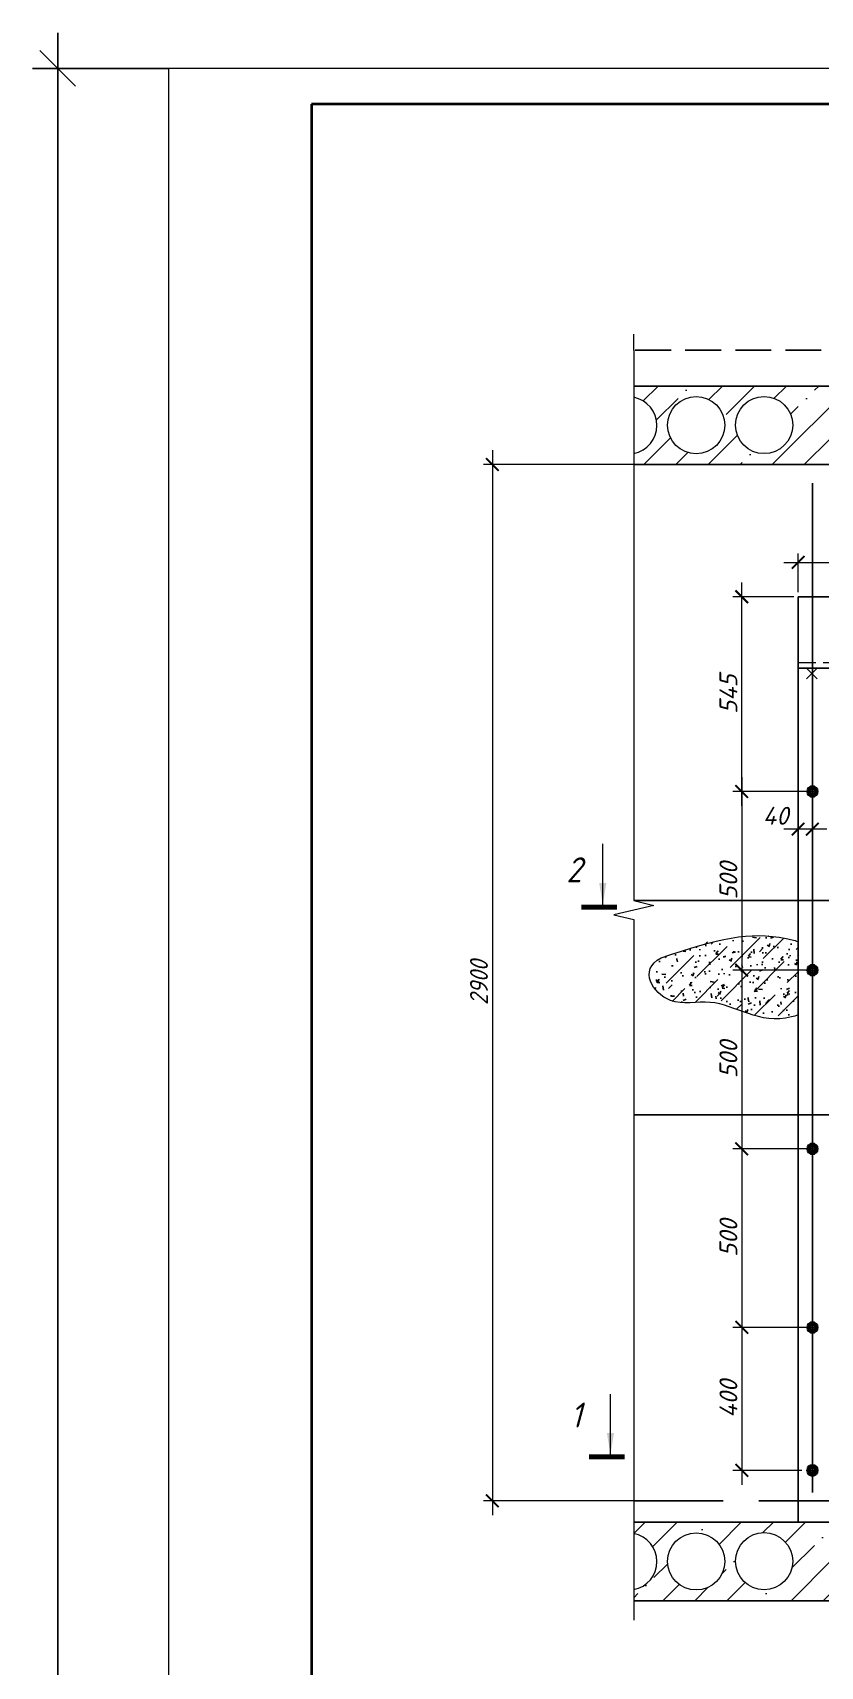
# Model space of a CAD drawing. Header units: millimetres. Extents: x 749182 to 2267578, y 70462 to 311449.
# Drawn here: x 2111948 to 2114152, y 213161 to 217733 of the extents above; entities that cross this region are included whole.
import ezdxf

# ---------------------------------------------------------------- set-up
doc = ezdxf.new("R2010")
doc.units = ezdxf.units.MM
for name, pattern in [('GOST2.303 4', [7, 5, -2, 0]), ('ГОСТ 2.303 4', [7, 5, -2, 0]), ('осеваяX2', [4, 2.5, -0.5, 0.5, -0.5])]:
    doc.linetypes.add(name, pattern=pattern)
doc.layers.get('Defpoints').update_dxf_attribs({"color": 255})
for name, color, linetype, lineweight in [('1Стены', 252, 'Continuous', 25), ('монолит', 176, 'Continuous', 50), ('Оси', 165, 'осеваяX2', 13), ('Размер', 7, 'Continuous', 13), ('сварка', 156, 'Continuous', 9), ('штрих', 8, 'Continuous', 5), ('штриховка кирпич', 42, 'Continuous', 5)]:
    doc.layers.add(name, color=color, linetype=linetype, lineweight=lineweight)
doc.layers.add('CS_UNPLOTTED', color=254, linetype='Continuous', plot=False)
doc.layers.add('металл', color=124, linetype='Continuous')
doc.layers.add('Штриховка', color=252, linetype='Continuous')
doc.styles.add('GOST', font='', dxfattribs={"width": 0.8, "oblique": 10})
doc.styles.add('GOST 2.304_new', font='isocpeur.ttf', dxfattribs={"width": 0.9, "oblique": 15})
doc.styles.add('БДА100', font='romand.shx', dxfattribs={"width": 0.7})
doc.styles.add('М2', font='isocpeui.ttf')
doc.styles.get('GOST').set_extended_font_data('GOST type A')
doc.dimstyles.new('SPDS', dxfattribs={"dimscale": 25, "dimtxt": 2.5, "dimasz": 1.77, "dimexe": 1.25, "dimexo": 0.625, "dimtad": 1, "dimdec": 0, "dimrnd": 0.001, "dimtxsty": 'GOST 2.304_new', "dimblk": 'ARCHTICK', "dimcen": 2.5, "dimdle": 2, "dimclrt": 256, "dimazin": 2, "dimtfac": 0.75, "dimtdec": 0, "dimtmove": 1, "dimatfit": 3, "dimfxl": 0, "dimtolj": 1, "dimlwd": 9, "dimlwe": 9, "dimarcsym": 0})
doc.dimstyles.new('БДА1', dxfattribs={"dimtxt": 2, "dimasz": 1, "dimexe": 0.7, "dimexo": 0, "dimgap": 0.8, "dimtad": 1, "dimdec": 0, "dimrnd": 1, "dimzin": 0, "dimdsep": 46, "dimtxsty": 'БДА100', "dimblk": 'OBLIQUE', "dimcen": 2, "dimdle": 1, "dimadec": 0, "dimazin": 0, "dimtfac": 1, "dimtdec": 0, "dimtmove": 1, "dimatfit": 3, "dimldrblk": 'NONE', "dimfxl": 0, "dimtolj": 1, "dimtzin": 0, "dimlwd": -1, "dimlwe": -1, "dimarcsym": 0})
pattern_1 = [(45, (2054102.42, 214442.12), (-89.80256, 89.80256), []), (45, (2054192.22, 214442.12), (-89.80256, 89.80256), [158.75, -31.75, 0, -31.75])]

# ---------------------------------------------------------------- blocks, each defined once
blk = doc.blocks.new('_Oblique')
at = {"color": 0, "linetype": 'ByBlock', "lineweight": -2}
blk.add_line((-0.5, -0.5), (0.5, 0.5), dxfattribs=at)
blk = doc.blocks.new('*D715')
at = {"layer": 'Defpoints', "color": 0, "transparency": 16777216}
for p, q in [((-15.52, -5), (-15.52, 425)), ((0, 420), (-19.02, 420)), ((0, 0), (-19.02, 0))]:
    blk.add_line(p, q, dxfattribs=at)
for p in [(-15.52, 420), (0, 420), (0, 0)]:
    blk.add_point(p, dxfattribs=at)
at = {"layer": 'Defpoints', "color": 0, "transparency": 16777216, "xscale": 5, "yscale": 5, "zscale": 5}
for p, rotation in [((-15.52, 420), 90), ((-15.52, 0), 270)]:
    blk.add_blockref('_Oblique', p, dxfattribs=dict(at, rotation=rotation))
at = {"layer": 'Defpoints', "color": 0, "lineweight": 0, "transparency": 16777216, "insert": (-24.52, 148.5), "char_height": 10, "attachment_point": 5, "rotation": 90, "style": 'БДА100'}
blk.add_mtext('\\A1;420', dxfattribs=at)
blk = doc.blocks.new('_None')
blk = doc.blocks.new('_ArchTick')
at = {"color": 0, "linetype": 'ByBlock', "const_width": 0.15}
blk.add_lwpolyline([(-0.5, -0.5), (0.5, 0.5)], dxfattribs=at)
blk = doc.blocks.new('*D2967')
at = {"layer": 'CS_UNPLOTTED', "color": 0, "lineweight": 9, "ltscale": 20, "transparency": 16777216}
for p, q in [((2113234.2, 216564.3), (2113234.2, 213584.3)), ((2113807.8, 216524.3), (2113209.2, 216524.3)), ((2113807.8, 213624.3), (2113209.2, 213624.3))]:
    blk.add_line(p, q, dxfattribs=at)
at = {"layer": 'Defpoints', "color": 0, "lineweight": 20, "ltscale": 20, "transparency": 16777216}
for p in [(2113820.3, 216524.3), (2113234.2, 213624.3), (2113820.3, 213624.3)]:
    blk.add_point(p, dxfattribs=at)
at = {"layer": 'CS_UNPLOTTED', "color": 0, "lineweight": 9, "ltscale": 20, "transparency": 16777216, "xscale": 35.4, "yscale": 35.4, "zscale": 35.4}
for p, rotation in [((2113234.2, 216524.3), 90), ((2113234.2, 213624.3), 270)]:
    blk.add_blockref('_ArchTick', p, dxfattribs=dict(at, rotation=rotation))
at = {"layer": 'CS_UNPLOTTED', "ltscale": 20, "transparency": 16777216, "insert": (2113196.7, 215074.3), "char_height": 50, "attachment_point": 5, "rotation": 90, "style": 'GOST 2.304_new'}
blk.add_mtext('\\A1;2900', dxfattribs=at)
blk = doc.blocks.new('м16')
at = {"layer": 'металл', "lineweight": 30, "ltscale": 20}
for p, q in [((-11, 6.4), (0, 12.7)), ((-11, -6.4), (-11, 6.4)), ((0, 12.7), (11, 6.4)), ((11, 6.4), (11, -6.4)), ((0, -12.7), (-11, -6.4)), ((11, -6.4), (0, -12.7))]:
    blk.add_line(p, q, dxfattribs=at)
blk.add_circle((0, 0), 15, dxfattribs=at)
for radius, start, end in [(10.4, 0, 180), (10.4, 180, 0), (6.92, 0, 180), (6.92, 180, 0)]:
    blk.add_arc((0, 0), radius, start, end, dxfattribs=at)
at = {"layer": 'металл', "linetype": 'Continuous', "lineweight": 25, "ltscale": 20}
blk.add_arc((0, 0), 8, 255, 165, dxfattribs=at)
at = {"layer": 'Оси', "ltscale": 20}
for p, q in [((17, 0), (-17.3, 0)), ((0, 17.3), (0, -17.3))]:
    blk.add_line(p, q, dxfattribs=at)
blk = doc.blocks.new('*D2952')
at = {"color": 0, "lineweight": 9, "ltscale": 20, "transparency": 16777216}
for p, q in [((2113932.4, 215649.3), (2113932.4, 215069.3)), ((2114127.6, 215609.3), (2113907.4, 215609.3)), ((2114127.6, 215109.3), (2113907.4, 215109.3))]:
    blk.add_line(p, q, dxfattribs=at)
at = {"layer": 'Defpoints', "color": 0, "lineweight": 20, "ltscale": 20, "transparency": 16777216}
for p in [(2114140.1, 215609.3), (2113932.4, 215109.3), (2114140.1, 215109.3)]:
    blk.add_point(p, dxfattribs=at)
at = {"color": 0, "lineweight": 9, "ltscale": 20, "transparency": 16777216, "xscale": 35.4, "yscale": 35.4, "zscale": 35.4}
for p, rotation in [((2113932.4, 215609.3), 90), ((2113932.4, 215109.3), 270)]:
    blk.add_blockref('_ArchTick', p, dxfattribs=dict(at, rotation=rotation))
at = {"ltscale": 20, "transparency": 16777216, "insert": (2113894.9, 215359.3), "char_height": 50, "attachment_point": 5, "rotation": 90, "style": 'М2'}
blk.add_mtext('\\A1;500', dxfattribs=at)
blk = doc.blocks.new('*D2953')
at = {"color": 0, "lineweight": 9, "ltscale": 20, "transparency": 16777216}
for p, q in [((2113932.4, 215149.3), (2113932.4, 214569.3)), ((2114127.6, 215109.3), (2113907.4, 215109.3)), ((2114127.6, 214609.3), (2113907.4, 214609.3))]:
    blk.add_line(p, q, dxfattribs=at)
at = {"layer": 'Defpoints', "color": 0, "lineweight": 20, "ltscale": 20, "transparency": 16777216}
for p in [(2114140.1, 215109.3), (2113932.4, 214609.3), (2114140.1, 214609.3)]:
    blk.add_point(p, dxfattribs=at)
at = {"color": 0, "lineweight": 9, "ltscale": 20, "transparency": 16777216, "xscale": 35.4, "yscale": 35.4, "zscale": 35.4}
for p, rotation in [((2113932.4, 215109.3), 90), ((2113932.4, 214609.3), 270)]:
    blk.add_blockref('_ArchTick', p, dxfattribs=dict(at, rotation=rotation))
at = {"ltscale": 20, "transparency": 16777216, "insert": (2113894.9, 214859.3), "char_height": 50, "attachment_point": 5, "rotation": 90, "style": 'М2'}
blk.add_mtext('\\A1;500', dxfattribs=at)
blk = doc.blocks.new('*D2954')
at = {"color": 0, "lineweight": 9, "ltscale": 20, "transparency": 16777216}
for p, q in [((2113932.4, 214649.3), (2113932.4, 214069.4)), ((2114127.6, 214609.3), (2113907.4, 214609.3)), ((2114127.6, 214109.4), (2113907.4, 214109.4))]:
    blk.add_line(p, q, dxfattribs=at)
at = {"layer": 'Defpoints', "color": 0, "lineweight": 20, "ltscale": 20, "transparency": 16777216}
for p in [(2114140.1, 214609.3), (2113932.4, 214109.4), (2114140.1, 214109.4)]:
    blk.add_point(p, dxfattribs=at)
at = {"color": 0, "lineweight": 9, "ltscale": 20, "transparency": 16777216, "xscale": 35.4, "yscale": 35.4, "zscale": 35.4}
for p, rotation in [((2113932.4, 214609.3), 90), ((2113932.4, 214109.4), 270)]:
    blk.add_blockref('_ArchTick', p, dxfattribs=dict(at, rotation=rotation))
at = {"ltscale": 20, "transparency": 16777216, "insert": (2113894.9, 214359.3), "char_height": 50, "attachment_point": 5, "rotation": 90, "style": 'М2'}
blk.add_mtext('\\A1;500', dxfattribs=at)
blk = doc.blocks.new('*D2955')
at = {"layer": 'Defpoints', "color": 0, "lineweight": 20, "ltscale": 20, "transparency": 16777216}
for p in [(2114090.1, 215594.5), (2114130.1, 215592.3), (2114090.1, 215504)]:
    blk.add_point(p, dxfattribs=at)
at = {"layer": 'Размер', "color": 0, "lineweight": 9, "ltscale": 20, "transparency": 16777216}
for p, q in [((2114090.1, 215582), (2114090.1, 215479)), ((2114130.1, 215579.8), (2114130.1, 215479)), ((2114170.1, 215504), (2114050.1, 215504))]:
    blk.add_line(p, q, dxfattribs=at)
at = {"layer": 'Размер', "color": 0, "lineweight": 9, "ltscale": 20, "transparency": 16777216, "xscale": 35.4, "yscale": 35.4, "zscale": 35.4, "rotation": 180}
blk.add_blockref('_ArchTick', (2114090.1, 215504), dxfattribs=at)
at = {"layer": 'Размер', "color": 0, "lineweight": 9, "ltscale": 20, "transparency": 16777216, "xscale": 35.4, "yscale": 35.4, "zscale": 35.4}
blk.add_blockref('_ArchTick', (2114130.1, 215504), dxfattribs=at)
at = {"layer": 'Размер', "ltscale": 20, "transparency": 16777216, "insert": (2114027.2, 215541.5), "char_height": 50, "attachment_point": 5, "style": 'М2'}
blk.add_mtext('\\A1;40', dxfattribs=at)
blk = doc.blocks.new('*D2957')
at = {"color": 0, "lineweight": 9, "ltscale": 20, "transparency": 16777216}
for p, q in [((2113932.4, 214149.4), (2113932.4, 213669.3)), ((2114005, 214109.4), (2113907.4, 214109.4)), ((2114100.3, 213709.3), (2113907.4, 213709.3))]:
    blk.add_line(p, q, dxfattribs=at)
at = {"layer": 'Defpoints', "color": 0, "lineweight": 20, "ltscale": 20, "transparency": 16777216}
for p in [(2114017.5, 214109.4), (2113932.4, 213709.3), (2114112.8, 213709.3)]:
    blk.add_point(p, dxfattribs=at)
at = {"color": 0, "lineweight": 9, "ltscale": 20, "transparency": 16777216, "xscale": 35.4, "yscale": 35.4, "zscale": 35.4}
for p, rotation in [((2113932.4, 214109.4), 90), ((2113932.4, 213709.3), 270)]:
    blk.add_blockref('_ArchTick', p, dxfattribs=dict(at, rotation=rotation))
at = {"ltscale": 20, "transparency": 16777216, "insert": (2113894.9, 213909.3), "char_height": 50, "attachment_point": 5, "rotation": 90, "style": 'М2'}
blk.add_mtext('\\A1;400', dxfattribs=at)
blk = doc.blocks.new('*D2959')
at = {"color": 0, "lineweight": 9, "ltscale": 20, "transparency": 16777216}
for p, q in [((2114090.1, 216166.8), (2114090.1, 216275.4)), ((2114390.1, 216116.8), (2114390.1, 216275.4)), ((2114050.1, 216250.4), (2114430.1, 216250.4))]:
    blk.add_line(p, q, dxfattribs=at)
at = {"layer": 'Defpoints', "color": 0, "lineweight": 20, "ltscale": 20, "transparency": 16777216}
for p in [(2114390.1, 216250.4), (2114090.1, 216154.3), (2114390.1, 216104.3)]:
    blk.add_point(p, dxfattribs=at)
at = {"color": 0, "lineweight": 9, "ltscale": 20, "transparency": 16777216, "xscale": 35.4, "yscale": 35.4, "zscale": 35.4, "rotation": 180}
blk.add_blockref('_ArchTick', (2114090.1, 216250.4), dxfattribs=at)
at = {"color": 0, "lineweight": 9, "ltscale": 20, "transparency": 16777216, "xscale": 35.4, "yscale": 35.4, "zscale": 35.4}
blk.add_blockref('_ArchTick', (2114390.1, 216250.4), dxfattribs=at)
at = {"ltscale": 20, "transparency": 16777216, "insert": (2114240.1, 216287.9), "char_height": 50, "attachment_point": 5, "style": 'М2'}
blk.add_mtext('\\A1;300', dxfattribs=at)
blk = doc.blocks.new('*D2961')
at = {"color": 0, "lineweight": 9, "ltscale": 20, "transparency": 16777216}
for p, q in [((2113932.4, 215569.4), (2113932.4, 216194.3)), ((2114077.6, 216154.3), (2113907.4, 216154.3)), ((2114117.6, 215609.4), (2113907.4, 215609.4))]:
    blk.add_line(p, q, dxfattribs=at)
at = {"layer": 'Defpoints', "color": 0, "lineweight": 20, "ltscale": 20, "transparency": 16777216}
for p in [(2113932.4, 216154.3), (2114090.1, 216154.3), (2114130.1, 215609.4)]:
    blk.add_point(p, dxfattribs=at)
at = {"color": 0, "lineweight": 9, "ltscale": 20, "transparency": 16777216, "xscale": 35.4, "yscale": 35.4, "zscale": 35.4}
for p, rotation in [((2113932.4, 216154.3), 90), ((2113932.4, 215609.4), 270)]:
    blk.add_blockref('_ArchTick', p, dxfattribs=dict(at, rotation=rotation))
at = {"ltscale": 20, "transparency": 16777216, "insert": (2113894.9, 215881.8), "char_height": 50, "attachment_point": 5, "rotation": 90, "style": 'М2'}
blk.add_mtext('\\A1;545', dxfattribs=at)
blk = doc.blocks.new('*U713')
at = {"color": 44, "lineweight": 20, "ltscale": 10}
for p, q in [((594, 420), (0, 420)), ((0, 420), (0, 0))]:
    blk.add_line(p, q, dxfattribs=at)
at = {"color": 137, "lineweight": 35, "ltscale": 10}
for p, q in [((589, 415), (20, 415)), ((20, 415), (20, 5))]:
    blk.add_line(p, q, dxfattribs=at)
at = {"color": 44, "lineweight": 13, "style": 'GOST', "oblique": 10, "width": 0.8}
for tag in ['ФОРМАТВЕРТ', 'ФОРМАТГОРИЗ']:
    blk.add_attdef(tag, (542.98, 1.6), '', height=2, dxfattribs=at)
at = {"layer": 'Defpoints', "color": 251, "lineweight": 0}
dim = blk.add_linear_dim(base=(-15.52, 420), p1=(0, 0), p2=(0, 420), angle=90, dimstyle='БДА1', override={"dimscale": 5}, dxfattribs=at)
dim.commit()
dim.dimension.update_dxf_attribs({"geometry": '*D715', "text_midpoint": (-15.52, 148.5), "dimtype": 128})

msp = doc.modelspace()

# ---------------------------------------------------------------- hatches: boundary and pattern name
at = {"layer": 'штрих', "lineweight": 13, "ltscale": 100}
h = msp.add_hatch(dxfattribs=at)
h.set_pattern_fill('ANSI35', color=256, scale=20)
h.set_pattern_definition(pattern_1)
h.paths.add_polyline_path([(2116530.1379, 216744.2637), (2113630.0212, 216744.2637), (2113630.0212, 216712.6363, -0.824670523), (2113630.0212, 216555.5638), (2113630.0212, 216524.2637), (2116530.1379, 216524.2637)])
h.paths.add_polyline_path([(2115305.8523, 216634.5637, -1), (2115145.8523, 216634.5637, -1)], flags=16)
h.paths.add_polyline_path([(2115086.3669, 216634.5637, -1), (2114926.3669, 216634.5637, -1)], flags=16)
h.paths.add_polyline_path([(2114906.9816, 216634.5637, -1), (2114746.9816, 216634.5637, -1)], flags=16)
h.paths.add_polyline_path([(2115495.8523, 216634.5637, -1), (2115335.8523, 216634.5637, -1)], flags=16)
h.paths.add_polyline_path([(2114726.3669, 216634.5637, -1), (2114566.3669, 216634.5637, -1)], flags=16)
h.paths.add_polyline_path([(2115676.4671, 216634.5637, -1), (2115516.4671, 216634.5637, -1)], flags=16)
h.paths.add_polyline_path([(2115855.8523, 216634.5637, -1), (2115695.8523, 216634.5637, -1)], flags=16)
h.paths.add_polyline_path([(2114536.3669, 216634.5637, -1), (2114376.3669, 216634.5637, -1)], flags=16)
h.paths.add_polyline_path([(2116045.8523, 216634.5637, -1), (2115885.8523, 216634.5637, -1)], flags=16)
h.paths.add_polyline_path([(2114346.3682, 216635.0273, -1), (2114186.3682, 216635.0273, -1)], flags=16)
h.paths.add_polyline_path([(2116235.8523, 216634.5637, -1), (2116075.8523, 216634.5637, -1)], flags=16)
h.paths.add_polyline_path([(2114074.785, 216635.0273, -1), (2113914.785, 216635.0273, -1)], flags=16)
h.paths.add_polyline_path([(2116425.8523, 216634.5637, -1), (2116265.8523, 216634.5637, -1)], flags=16)
h.paths.add_polyline_path([(2113884.7863, 216634.5637, -1), (2113724.7863, 216634.5637, -1)], flags=16)
h = msp.add_hatch(dxfattribs=at)
h.set_pattern_fill('ANSI35', color=256, scale=20)
h.set_pattern_definition(pattern_1)
h.paths.add_polyline_path([(2116530.1379, 213564.2637), (2113630.0212, 213564.2637), (2113630.0212, 213532.6363, -0.824670524), (2113630.0212, 213375.5638), (2113630.0212, 213344.2637), (2116487.72, 213344.2637), (2116425.832, 213454.5637, -1), (2116265.832, 213454.5637, -1), (2116425.832, 213454.5637), (2116487.72, 213344.2637), (2116530.1379, 213344.2637)])
h.paths.add_polyline_path([(2115305.832, 213454.5637, -1), (2115145.832, 213454.5637, -1)], flags=16)
h.paths.add_polyline_path([(2115495.832, 213454.5637, -1), (2115335.832, 213454.5637, -1)], flags=16)
h.paths.add_polyline_path([(2115115.832, 213454.5637, -1), (2114955.832, 213454.5637, -1)], flags=16)
h.paths.add_polyline_path([(2115676.4468, 213454.5637, -1), (2115516.4468, 213454.5637, -1)], flags=16)
h.paths.add_polyline_path([(2115855.832, 213454.5637, -1), (2115695.832, 213454.5637, -1)], flags=16)
h.paths.add_polyline_path([(2114906.9816, 213454.5637, -1), (2114746.9816, 213454.5637, -1)], flags=16)
h.paths.add_polyline_path([(2114726.3669, 213454.5637, -1), (2114566.3669, 213454.5637, -1)], flags=16)
h.paths.add_polyline_path([(2116045.832, 213454.5637, -1), (2115885.832, 213454.5637, -1)], flags=16)
h.paths.add_polyline_path([(2114536.3669, 213454.5637, -1), (2114376.3669, 213454.5637, -1)], flags=16)
h.paths.add_polyline_path([(2116235.832, 213454.5637, -1), (2116075.832, 213454.5637, -1)], flags=16)
h.paths.add_polyline_path([(2114346.3682, 213455.0273, -1), (2114186.3682, 213455.0273, -1)], flags=16)
h.paths.add_polyline_path([(2114074.785, 213455.0273, -1), (2113914.785, 213455.0273, -1)], flags=16)
h.paths.add_polyline_path([(2113884.7863, 213454.5637, -1), (2113724.7863, 213454.5637, -1)], flags=16)
at = {"layer": 'Штриховка', "ltscale": 100}
h = msp.add_hatch(dxfattribs=at)
h.set_pattern_fill('AR-CONC', scale=0.5)
h.set_pattern_definition([(50, (-39704720.68, -1302888.684), (91.0923345, -7.96954277), [9.525, -104.775]), (355, (-39704720.68, -1302888.68), (-17.62171071, 95.52842262), [7.62, -83.82029209]), (100.4514447, (-39704713.09, -1302889.35), (73.47062355, 87.55887596), [8.0950044, -89.0451223]), (46.1842, (-39704720.68, -1302863.28), (135.53952045, -21.02116397), [14.2875, -157.1625]), (96.6355576, (-39704709.39, -1302865.04), (118.70206703, 123.7130623), [12.14251157, -133.5678041]), (351.18415117, (-39704720.68, -1302863.28), (118.70206703, 123.7130623), [11.42998353, -125.72986596]), (21, (-39704707.98, -1302869.634), (75.80719563, -51.1325991), [9.525, -104.775]), (326, (-39704707.98, -1302869.63), (30.90101417, 92.09398306), [7.62, -83.82]), (71.451445, (-39704701.67, -1302873.895), (106.70820964, 40.96138444), [8.0950044, -89.0449688]), (37.5, (-39704720.684, -1302888.684), (1.544301625, 42.277519437), [0, -82.804, 0, -85.09, 0, -84.1375]), (7.5, (-39704720.684, -1302888.684), (33.409831255, 50.09028741), [0, -48.514, 0, -80.899, 0, -32.0675]), (327.5, (-39704749.005, -1302888.684), (67.795297583, -2.864371996), [0, -31.75, 0, -99.06, 0, -131.445]), (317.5, (-39704761.705, -1302888.684), (74.06459069, 12.71324552), [0, -41.275, 0, -65.786, 0, -93.345])])
edge = h.paths.add_edge_path()
edge.add_spline(control_points=[(2114090.0746, 215189.7421), (2114078.8985, 215192.8999), (2113959.8118, 215221.6323), (2113868.9361, 215197.4352), (2113706.6468, 215144.0234)], knot_values=[0, 0, 0, 0, 28.268924197, 299.190779204, 299.190779204, 299.190779204, 299.190779204], degree=3, periodic=0)
edge.add_spline(control_points=[(2113706.6468, 215144.0234), (2113641.7156, 215109.5635), (2113713.1372, 214996.2592), (2113884.3944, 215043.3881), (2113984.7834, 214950.5242), (2114083.8279, 214981.8044), (2114090.0746, 214984.0891)], knot_values=[624.98540237, 624.98540237, 624.98540237, 624.98540237, 809.346712456, 941.672141688, 1203.71855065, 1221.227201709, 1221.227201709, 1221.227201709, 1221.227201709], degree=3, periodic=0)
edge.add_line((2114090.0746, 214984.0891), (2114090.0746, 215189.7421))
at = {"layer": 'штриховка кирпич', "ltscale": 20}
h = msp.add_hatch(dxfattribs=at)
h.set_pattern_fill('ANSI36', color=0, scale=15)
h.set_pattern_definition([(45, (1340312.074, 566979.67), (25.2569703, 92.6088912), [119.0625, -23.8125, 0, -23.8125])])
edge = h.paths.add_edge_path()
edge.add_spline(control_points=[(2114090.0746, 215189.7421), (2114078.8985, 215192.8999), (2113959.8118, 215221.6323), (2113868.9361, 215197.4352), (2113786.6468, 215175.5244)], knot_values=[0, 0, 0, 0, 28.268924197, 299.190779204, 299.190779204, 299.190779204, 299.190779204], degree=3, periodic=0)
edge.add_spline(control_points=[(2113786.6468, 215175.5244), (2113721.7156, 215109.5635), (2113689.0973, 214996.2592), (2113884.3944, 215043.3881), (2113984.7834, 214950.5242), (2114083.8279, 214981.8044), (2114090.0746, 214984.0891)], knot_values=[624.98540237, 624.98540237, 624.98540237, 624.98540237, 809.346712456, 941.672141688, 1203.71855065, 1221.227201709, 1221.227201709, 1221.227201709, 1221.227201709], degree=3, periodic=0)
edge.add_line((2114090.0746, 214984.0891), (2114090.0746, 215189.7421))

# ---------------------------------------------------------------- linework, layer by layer
at = {"layer": '1Стены', "color": 0, "linetype": 'GOST2.303 4', "ltscale": 20}
msp.add_line((2113634.3192, 216844.2637), (2116530.1379, 216844.2637), dxfattribs=at)
at = {"layer": '1Стены', "color": 0, "linetype": 'ГОСТ 2.303 4', "lineweight": 13, "ltscale": 10}
msp.add_line((2114090.0746, 215970.2637), (2116070.0844, 215970.2637), dxfattribs=at)
at = {"layer": '1Стены', "color": 0, "linetype": 'GOST2.303 4', "ltscale": 50}
msp.add_line((2113630.0212, 213624.2637), (2114250.0746, 213624.2637), dxfattribs=at)
at = {"layer": 'CS_UNPLOTTED', "ltscale": 20}
msp.add_line((2114130.0746, 216472.4027), (2114130.0746, 213647.5273), dxfattribs=at)
at = {"layer": 'CS_UNPLOTTED', "ltscale": 100}
for p, q in [((2113630.0212, 215304.2637), (2114280.0746, 215304.2637)), ((2113630.0212, 214704.2637), (2114280.0746, 214704.2637))]:
    msp.add_line(p, q, dxfattribs=at)
at = {"layer": 'металл', "color": 0, "ltscale": 20}
for p, q in [((2114090.0746, 213564.2637), (2114090.0746, 216154.2637)), ((2114090.0746, 216154.2637), (2116070.0844, 216154.2637)), ((2114090.0746, 215954.2637), (2116070.0844, 215954.2637)), ((2114250.0647, 213564.2637), (2114090.0746, 213564.2637))]:
    msp.add_line(p, q, dxfattribs=at)
at = {"layer": 'монолит', "color": 0, "lineweight": 25, "ltscale": 100}
for p, q in [((2113630.0212, 216744.2637), (2116530.1379, 216744.2637)), ((2113630.0212, 216524.2637), (2116530.1379, 216524.2637)), ((2113630.0212, 213564.2637), (2116530.1379, 213564.2637)), ((2113630.0212, 213564.2637), (2116530.1379, 213564.2637)), ((2113630.0212, 213344.2637), (2116530.1379, 213344.2637))]:
    msp.add_line(p, q, dxfattribs=at)
at = {"layer": 'Размер', "linetype": 'Continuous', "ltscale": 20}
for p, q in [((2113543.251, 215292.8789), (2113543.251, 215462.8789)), ((2113564.8662, 213754.0106), (2113564.8662, 213922.2528))]:
    msp.add_line(p, q, dxfattribs=at)
at = {"layer": 'Размер', "color": 0, "linetype": 'Continuous', "ltscale": 20, "const_width": 14}
for points in [[(2113483.251, 215285.8789), (2113583.251, 215285.8789)], [(2113504.8662, 213747.0106), (2113604.8662, 213747.0106)]]:
    msp.add_lwpolyline(points, dxfattribs=at)
at = {"layer": 'Размер', "linetype": 'Continuous', "ltscale": 20}
for points in [[(2113543.251, 215292.8789), (2113533.1954, 215352.9689), (2113553.3066, 215352.9689)], [(2113564.8662, 213754.0106), (2113554.8106, 213814.1007), (2113574.9218, 213814.1007)]]:
    msp.add_solid(points, dxfattribs=at)
at = {"layer": 'сварка', "color": 0, "linetype": 'Continuous', "ltscale": 15}
for p, q in [((2114143.7255, 215954.2637), (2114113.7255, 215924.2637)), ((2114113.7255, 215954.2637), (2114143.7255, 215924.2637))]:
    msp.add_line(p, q, dxfattribs=at)
at = {"layer": 'штрих', "ltscale": 100}
for centre in [(2113804.7863, 216634.5637), (2113994.785, 216635.0273), (2113804.7863, 213454.5637), (2113994.785, 213455.0273)]:
    msp.add_circle(centre, 80, dxfattribs=at)
for centre in [(2113614.7877, 216634.1001), (2113614.7877, 213454.1001)]:
    msp.add_arc(centre, 80, 280.977206, 79.022794, dxfattribs=at)
at = {"layer": 'штриховка кирпич', "color": 0, "linetype": 'Continuous', "ltscale": 15}
msp.add_line((2113630.0212, 216844.1755), (2113630.0212, 216889.1755), dxfattribs=at)
msp.add_lwpolyline([(2113630.0212, 216844.1755), (2113630.0212, 215303.8706), (2113686.2712, 215290.7456), (2113573.7712, 215264.4956), (2113630.0212, 215251.3706), (2113630.0212, 213290.1718)], dxfattribs=at)
at = {"layer": 'штриховка кирпич', "color": 0, "ltscale": 20}
for points, knots in [([(2113706.6468, 215144.0234), (2113868.9361, 215197.4352), (2113959.8118, 215221.6323), (2114078.8985, 215192.8999), (2114090.0746, 215189.7421)], [0, 0, 0, 0, 270.921855007, 299.190779204, 299.190779204, 299.190779204, 299.190779204]), ([(2114090.0746, 214984.0891), (2114083.8279, 214981.8044), (2113984.7834, 214950.5242), (2113884.3944, 215043.3881), (2113713.1372, 214996.2592), (2113641.7156, 215109.5635), (2113706.6468, 215144.0234)], [624.98540237, 624.98540237, 624.98540237, 624.98540237, 642.494053429, 904.540462392, 1036.865891624, 1221.227201709, 1221.227201709, 1221.227201709, 1221.227201709])]:
    msp.add_open_spline(points, degree=3, knots=knots, dxfattribs=at)

# ---------------------------------------------------------------- block references
at = {"xscale": 20, "yscale": 20, "zscale": 20}
msp.add_blockref('*U713', (2112327.9684, 209233.1662), dxfattribs=at)
at = {"layer": 'Размер', "xscale": -1, "rotation": 89.99999999988889}
for p in [(2114130.0746, 215609.2637), (2114130.0746, 215109.2637), (2114130.0746, 214609.2637), (2114130.0746, 214109.2637), (2114130.0746, 213709.2637)]:
    msp.add_blockref('м16', p, dxfattribs=at)

# ---------------------------------------------------------------- texts
at = {"layer": 'Размер', "linetype": 'Continuous', "ltscale": 20, "style": 'GOST 2.304_new', "oblique": 15, "width": 0.9}
for s, p in [('2', (2113441.222, 215355.1824)), ('1', (2113452.661, 213829.1341))]:
    msp.add_text(s, height=70, dxfattribs=at).set_placement(p)

# ---------------------------------------------------------------- dimensions: what is measured, and where the dimension line sits
at = {"ltscale": 20}
dim = msp.add_linear_dim(base=(2114390.0746, 216250.381), p1=(2114090.0746, 216154.2637), p2=(2114390.0746, 216104.2637), dimstyle='SPDS', override={"dimscale": 20, "dimtxsty": 'М2', "dimfxl": 1.25, "dimtfill": 0, "dimarcsym": 1}, dxfattribs=at)
dim.commit()
dim.dimension.update_dxf_attribs({"geometry": '*D2959', "text_midpoint": (2114240.0746, 216287.881)})
for base, p1, p2, picture, middle in [((2113932.3697, 216154.2637), (2114130.0746, 215609.4362), (2114090.0746, 216154.2637), '*D2961', (2113894.8697, 215881.85)), ((2113932.3697, 215109.2637), (2114140.0746, 215609.2637), (2114140.0746, 215109.2637), '*D2952', (2113894.8697, 215359.2637)), ((2113932.3697, 214609.2637), (2114140.0746, 215109.2637), (2114140.0746, 214609.2637), '*D2953', (2113894.8697, 214859.2637)), ((2113932.3697, 214109.4362), (2114140.0746, 214609.2637), (2114140.0746, 214109.4362), '*D2954', (2113894.8697, 214359.35)), ((2113932.3697, 213709.2637), (2114017.4721, 214109.4362), (2114112.7889, 213709.2637), '*D2957', (2113894.8697, 213909.35))]:
    dim = msp.add_linear_dim(base=base, p1=p1, p2=p2, angle=90, dimstyle='SPDS', override={"dimscale": 20, "dimtxsty": 'М2', "dimfxl": 1.25, "dimtfill": 0, "dimarcsym": 1}, dxfattribs=at)
    dim.commit()
    dim.dimension.update_dxf_attribs({"geometry": picture, "text_midpoint": middle})
at = {"layer": 'CS_UNPLOTTED', "ltscale": 20}
dim = msp.add_linear_dim(base=(2113234.2045, 213624.2637), p1=(2113820.3392, 216524.2637), p2=(2113820.3392, 213624.2637), angle=90, dimstyle='SPDS', override={"dimscale": 20, "dimfxl": 1.25, "dimtfill": 0, "dimarcsym": 1}, dxfattribs=at)
dim.commit()
dim.dimension.update_dxf_attribs({"geometry": '*D2967', "text_midpoint": (2113196.7045, 215074.2637)})
at = {"layer": 'Размер', "ltscale": 20}
dim = msp.add_linear_dim(base=(2114090.0746, 215503.993), p1=(2114130.0746, 215592.2637), p2=(2114090.0746, 215594.481), angle=180, dimstyle='SPDS', override={"dimscale": 20, "dimtxsty": 'М2', "dimfxl": 1.25, "dimtfill": 0, "dimarcsym": 1}, dxfattribs=at)
dim.commit()
dim.dimension.update_dxf_attribs({"geometry": '*D2955', "text_midpoint": (2114027.1735, 215503.993), "dimtype": 160})

doc.saveas('drawing.dxf')
